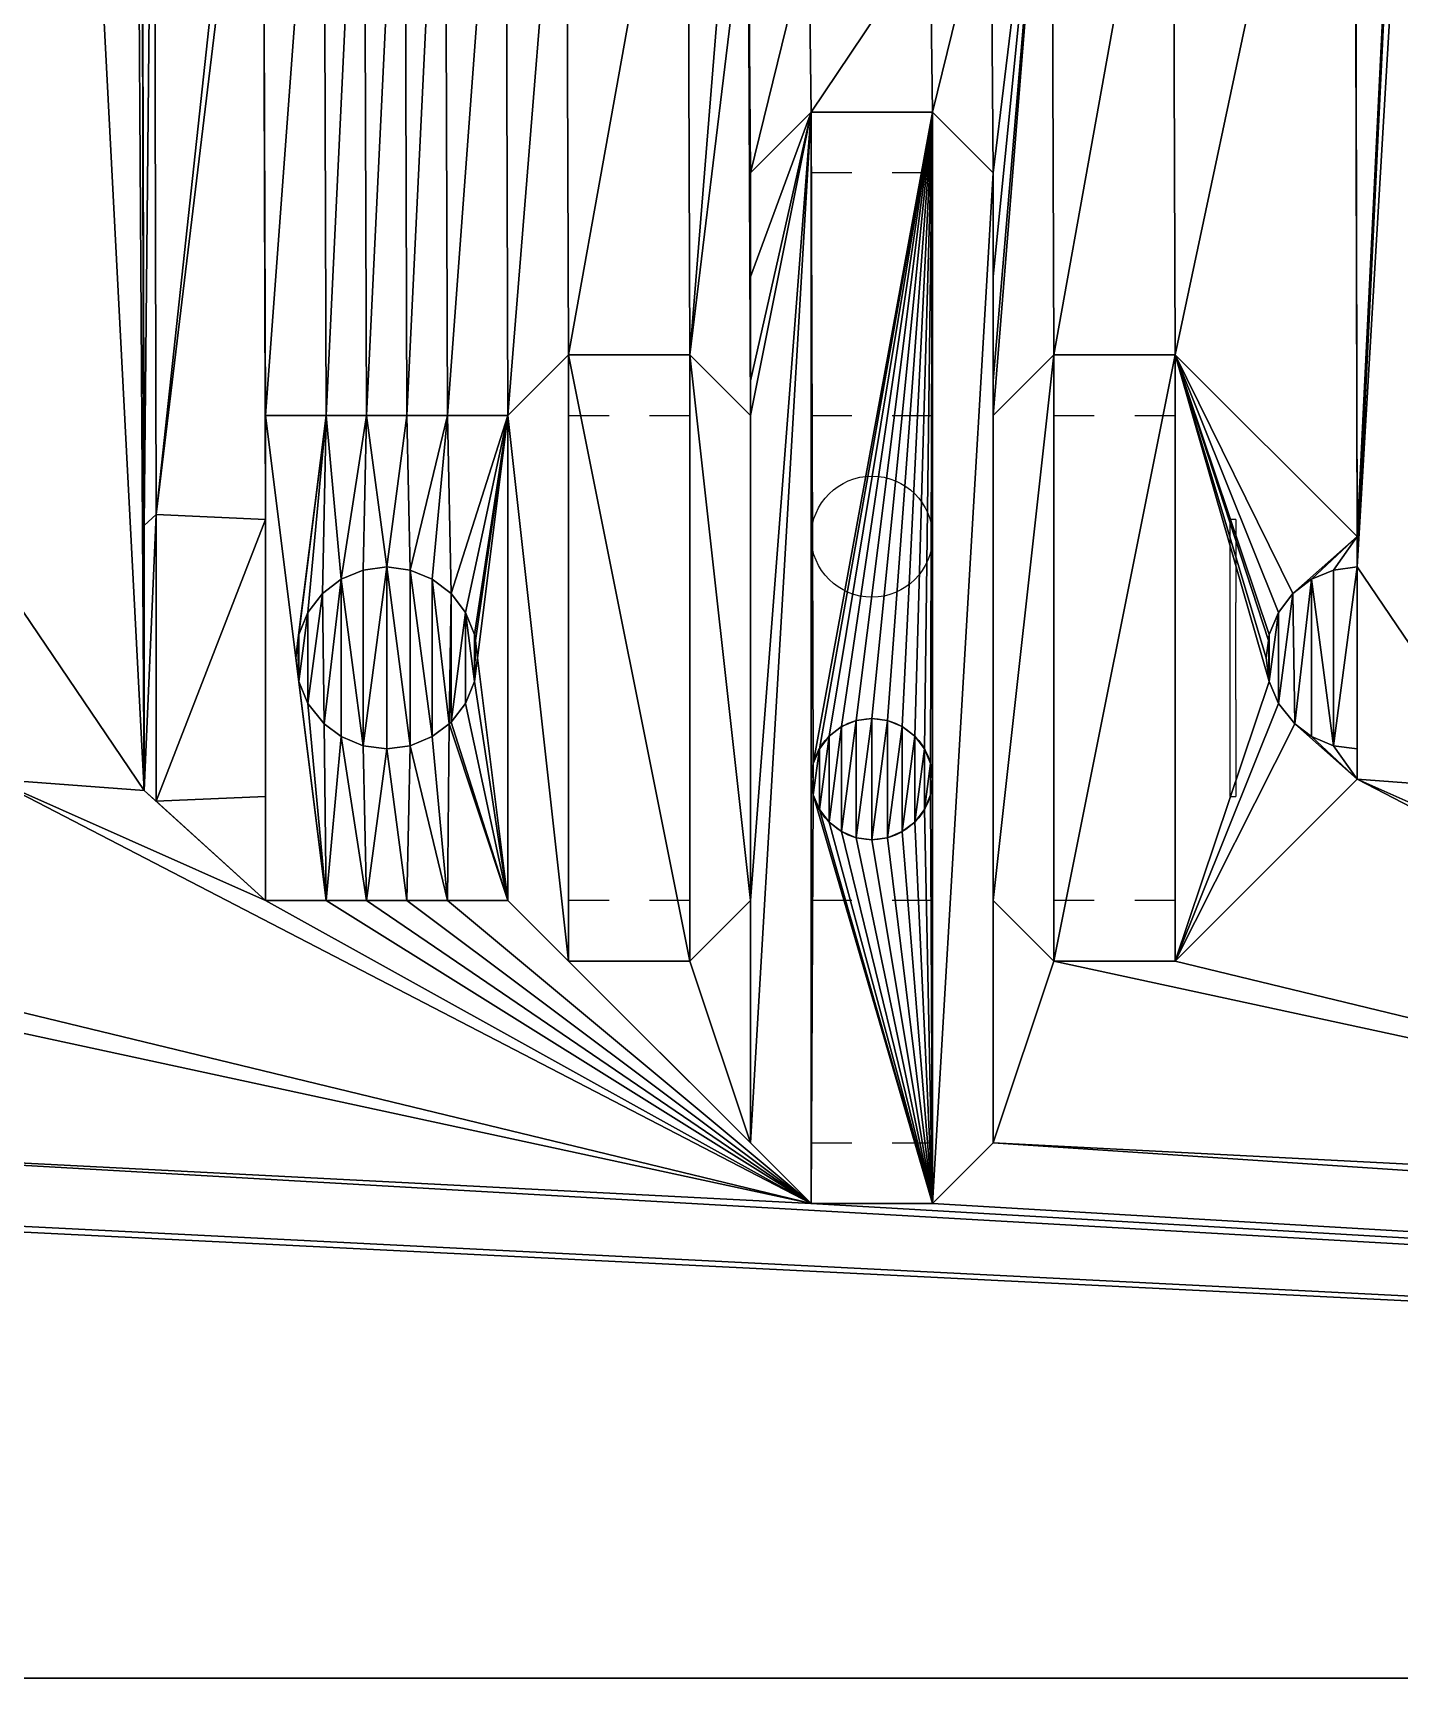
# Model space of a CAD drawing. Extents: x -341 to 0, y -148 to 0.
# Drawn here: x -296 to -250.9, y -147.6 to -93.4 of the extents above; entities that cross this region are included whole.
import ezdxf

# ---------------------------------------------------------------- set-up
doc = ezdxf.new("R2010")
doc.units = 0
doc.header["$LTSCALE"] = 25.4
doc.layers.get('0').update_dxf_attribs({"color": 13, "linetype": 'CONTINUOUS'})

msp = doc.modelspace()

# ---------------------------------------------------------------- linework, layer by layer
at = {"color": 0}
for p, q in [((-272.288, -97.971), (-270.288, -95.971)), ((-272.288, -97.971), (-270.288, -95.971)), ((-266.288, -95.971), (-270.288, -95.971)), ((-266.288, -95.971), (-270.288, -95.971)), ((-264.288, -97.971), (-266.288, -95.971)), ((-264.288, -97.971), (-266.288, -95.971)), ((-272.288, -97.971), (-272.288, -101.4)), ((-272.288, -97.971), (-272.288, -101.4)), ((-268.955, -97.971), (-270.288, -97.971)), ((-266.288, -97.971), (-267.621, -97.971)), ((-264.288, -101.4), (-264.288, -97.971)), ((-264.288, -101.4), (-264.288, -97.971)), ((-272.288, -101.4), (-272.288, -104.828)), ((-272.288, -101.4), (-272.288, -104.828)), ((-264.288, -104.828), (-264.288, -101.4)), ((-264.288, -104.828), (-264.288, -101.4)), ((-280.288, -105.971), (-278.288, -103.971)), ((-280.288, -105.971), (-278.288, -103.971)), ((-274.288, -103.971), (-278.288, -103.971)), ((-274.288, -103.971), (-278.288, -103.971)), ((-272.288, -105.971), (-274.288, -103.971)), ((-272.288, -105.971), (-274.288, -103.971)), ((-262.288, -103.971), (-264.288, -105.971)), ((-262.288, -103.971), (-264.288, -105.971)), ((-262.288, -103.971), (-258.288, -103.971)), ((-262.288, -103.971), (-258.288, -103.971)), ((-258.288, -103.971), (-252.288, -109.971)), ((-258.288, -103.971), (-252.288, -109.971)), ((-272.288, -104.828), (-272.288, -105.971)), ((-272.288, -104.828), (-272.288, -105.971)), ((-264.288, -105.971), (-264.288, -104.828)), ((-264.288, -105.971), (-264.288, -104.828)), ((-288.288, -105.971), (-286.288, -105.971)), ((-288.288, -105.971), (-288.288, -109.4)), ((-288.288, -105.971), (-288.288, -109.4)), ((-288.288, -105.971), (-286.288, -105.971)), ((-286.288, -105.971), (-284.955, -105.971)), ((-286.288, -105.971), (-284.955, -105.971)), ((-284.955, -105.971), (-283.621, -105.971)), ((-284.955, -105.971), (-283.621, -105.971)), ((-283.621, -105.971), (-282.288, -105.971)), ((-283.621, -105.971), (-282.288, -105.971)), ((-282.288, -105.971), (-280.288, -105.971)), ((-282.288, -105.971), (-280.288, -105.971)), ((-278.288, -105.971), (-276.955, -105.971)), ((-275.621, -105.971), (-274.288, -105.971)), ((-270.288, -105.971), (-268.955, -105.971)), ((-267.621, -105.971), (-266.288, -105.971)), ((-262.288, -105.971), (-260.955, -105.971)), ((-259.621, -105.971), (-258.288, -105.971)), ((-291.888, -109.24), (-292.288, -109.6)), ((-291.888, -109.24), (-292.288, -109.6)), ((-292.288, -109.6), (-292.288, -118.343)), ((-292.288, -109.6), (-292.288, -118.343)), ((-291.888, -109.24), (-288.288, -109.4)), ((-291.888, -109.24), (-288.288, -109.4)), ((-280.288, -109.4), (-280.288, -112.143)), ((-272.288, -109.4), (-272.288, -111.685)), ((-264.288, -109.4), (-264.288, -111.685)), ((-256.488, -109.4), (-256.488, -118.543)), ((-256.288, -109.4), (-256.488, -109.4)), ((-256.288, -109.4), (-256.288, -112.143)), ((-252.288, -110.971), (-252.288, -109.971)), ((-252.288, -110.971), (-252.288, -109.971)), ((-285.064, -111.073), (-285.788, -111.373)), ((-285.064, -111.073), (-285.788, -111.373)), ((-284.288, -110.971), (-285.064, -111.073)), ((-284.288, -110.971), (-285.064, -111.073)), ((-283.511, -111.073), (-284.288, -110.971)), ((-283.511, -111.073), (-284.288, -110.971)), ((-282.788, -111.373), (-283.511, -111.073)), ((-282.788, -111.373), (-283.511, -111.073)), ((-253.064, -111.073), (-253.788, -111.373)), ((-253.064, -111.073), (-253.788, -111.373)), ((-252.288, -110.971), (-253.064, -111.073)), ((-252.288, -110.971), (-253.064, -111.073)), ((-285.788, -111.373), (-286.409, -111.85)), ((-285.788, -111.373), (-286.409, -111.85)), ((-282.167, -111.85), (-282.788, -111.373)), ((-282.167, -111.85), (-282.788, -111.373)), ((-272.288, -111.685), (-272.288, -112.143)), ((-264.288, -111.685), (-264.288, -112.143)), ((-253.788, -111.373), (-254.409, -111.85)), ((-253.788, -111.373), (-254.409, -111.85)), ((-288.288, -115.114), (-288.288, -112.143)), ((-286.409, -111.85), (-286.886, -112.471)), ((-286.409, -111.85), (-286.886, -112.471)), ((-281.69, -112.471), (-282.167, -111.85)), ((-281.69, -112.471), (-282.167, -111.85)), ((-256.288, -115.343), (-256.288, -112.143)), ((-254.409, -111.85), (-254.886, -112.471)), ((-254.409, -111.85), (-254.886, -112.471)), ((-286.886, -112.471), (-287.186, -113.195)), ((-286.886, -112.471), (-287.186, -113.195)), ((-281.39, -113.195), (-281.69, -112.471)), ((-281.39, -113.195), (-281.69, -112.471)), ((-254.886, -112.471), (-255.186, -113.195)), ((-254.886, -112.471), (-255.186, -113.195)), ((-287.288, -113.971), (-287.213, -113.4)), ((-287.288, -113.971), (-287.213, -113.4)), ((-287.213, -113.4), (-287.186, -113.195)), ((-287.213, -113.4), (-287.186, -113.195)), ((-281.363, -113.4), (-281.39, -113.195)), ((-281.363, -113.4), (-281.39, -113.195)), ((-281.288, -113.971), (-281.363, -113.4)), ((-281.288, -113.971), (-281.363, -113.4)), ((-255.288, -113.971), (-255.213, -113.4)), ((-255.288, -113.971), (-255.213, -113.4)), ((-255.213, -113.4), (-255.186, -113.195)), ((-255.213, -113.4), (-255.186, -113.195)), ((-287.288, -113.971), (-287.186, -114.748)), ((-287.288, -113.971), (-287.186, -114.748)), ((-281.39, -114.748), (-281.288, -113.971)), ((-281.39, -114.748), (-281.288, -113.971)), ((-255.288, -113.971), (-255.186, -114.748)), ((-255.288, -113.971), (-255.186, -114.748)), ((-287.186, -114.748), (-286.886, -115.471)), ((-287.186, -114.748), (-286.886, -115.471)), ((-281.39, -114.748), (-281.69, -115.471)), ((-281.39, -114.748), (-281.69, -115.471)), ((-255.186, -114.748), (-254.886, -115.471)), ((-255.186, -114.748), (-254.886, -115.471)), ((-288.288, -115.343), (-288.288, -115.114)), ((-286.886, -115.471), (-286.344, -116.143)), ((-286.886, -115.471), (-286.344, -116.143)), ((-282.167, -116.092), (-281.69, -115.471)), ((-282.167, -116.092), (-281.69, -115.471)), ((-280.288, -118.543), (-280.288, -115.343)), ((-272.288, -115.343), (-272.288, -118.543)), ((-264.288, -115.343), (-264.288, -118.543)), ((-256.288, -115.343), (-256.288, -118.543)), ((-254.886, -115.471), (-254.344, -116.143)), ((-254.886, -115.471), (-254.344, -116.143)), ((-286.344, -116.143), (-285.788, -116.569)), ((-286.344, -116.143), (-285.788, -116.569)), ((-282.788, -116.569), (-282.232, -116.143)), ((-282.788, -116.569), (-282.232, -116.143)), ((-282.232, -116.143), (-282.167, -116.092)), ((-282.232, -116.143), (-282.167, -116.092)), ((-254.344, -116.143), (-253.788, -116.569)), ((-254.344, -116.143), (-253.788, -116.569)), ((-285.788, -116.569), (-285.064, -116.869)), ((-285.788, -116.569), (-285.064, -116.869)), ((-283.511, -116.869), (-282.788, -116.569)), ((-283.511, -116.869), (-282.788, -116.569)), ((-253.788, -116.569), (-253.064, -116.869)), ((-253.788, -116.569), (-253.064, -116.869)), ((-285.064, -116.869), (-284.288, -116.971)), ((-285.064, -116.869), (-284.288, -116.971)), ((-284.288, -116.971), (-283.511, -116.869)), ((-284.288, -116.971), (-283.511, -116.869)), ((-253.064, -116.869), (-252.288, -116.971)), ((-253.064, -116.869), (-252.288, -116.971)), ((-252.288, -117.971), (-252.288, -116.971)), ((-252.288, -117.971), (-252.288, -116.971)), ((-252.288, -117.971), (-258.288, -123.971)), ((-252.288, -117.971), (-258.288, -123.971)), ((-291.888, -118.703), (-292.288, -118.343)), ((-291.888, -118.703), (-292.288, -118.343)), ((-288.288, -118.543), (-291.888, -118.703)), ((-288.288, -118.543), (-291.888, -118.703)), ((-288.288, -121.971), (-288.288, -118.543)), ((-288.288, -121.971), (-288.288, -118.543)), ((-256.488, -118.543), (-256.288, -118.543)), ((-288.288, -121.971), (-286.288, -121.971)), ((-288.288, -121.971), (-286.288, -121.971)), ((-286.288, -121.971), (-284.955, -121.971)), ((-286.288, -121.971), (-284.955, -121.971)), ((-284.955, -121.971), (-283.621, -121.971)), ((-284.955, -121.971), (-283.621, -121.971)), ((-283.621, -121.971), (-282.288, -121.971)), ((-283.621, -121.971), (-282.288, -121.971)), ((-282.288, -121.971), (-280.288, -121.971)), ((-282.288, -121.971), (-280.288, -121.971)), ((-280.288, -121.971), (-278.288, -123.971)), ((-280.288, -121.971), (-278.288, -123.971)), ((-276.955, -121.971), (-278.288, -121.971)), ((-274.288, -121.971), (-275.621, -121.971)), ((-272.288, -121.971), (-274.288, -123.971)), ((-272.288, -121.971), (-274.288, -123.971)), ((-272.288, -121.971), (-272.288, -129.971)), ((-272.288, -121.971), (-272.288, -129.971)), ((-268.955, -121.971), (-270.288, -121.971)), ((-266.288, -121.971), (-267.621, -121.971)), ((-264.288, -129.971), (-264.288, -121.971)), ((-264.288, -121.971), (-262.288, -123.971)), ((-264.288, -121.971), (-262.288, -123.971)), ((-264.288, -129.971), (-264.288, -121.971)), ((-260.955, -121.971), (-262.288, -121.971)), ((-258.288, -121.971), (-259.621, -121.971)), ((-274.288, -123.971), (-278.288, -123.971)), ((-274.288, -123.971), (-278.288, -123.971)), ((-262.288, -123.971), (-258.288, -123.971)), ((-262.288, -123.971), (-258.288, -123.971)), ((-272.288, -129.971), (-270.288, -131.971)), ((-272.288, -129.971), (-270.288, -131.971)), ((-270.288, -129.971), (-268.955, -129.971)), ((-267.621, -129.971), (-266.288, -129.971)), ((-264.288, -129.971), (-266.288, -131.971)), ((-264.288, -129.971), (-266.288, -131.971)), ((-270.288, -131.971), (-266.288, -131.971)), ((-270.288, -131.971), (-266.288, -131.971)), ((-341, -147.628), (0, -147.628))]:
    msp.add_line(p, q, dxfattribs=at)
for centre in [(-268.288, -109.971), (-268.288, -117.971), (-268.288, -117.971)]:
    msp.add_circle(centre, 2, dxfattribs=at)

# ---------------------------------------------------------------- meshes
mesh = msp.add_polyface(dxfattribs=at)
corners = [(-336.936, -69.144), (-336.661, -34.677), (-333.336, -69.304), (-336.261, -35.037), (-333.336, -65.875), (-332.661, -38.306), (-331.336, -65.875), (-330.661, -38.306), (-330.003, -65.875), (-329.328, -38.306), (-328.67, -65.875), (-327.994, -38.306), (-327.336, -65.875), (-326.661, -38.306), (-325.336, -65.875), (-324.661, -38.306), (-323.336, -63.875), (-322.661, -40.306), (-319.336, -63.875), (-318.661, -40.306), (-317.336, -65.875), (-317.336, -57.875), (-317.336, -61.304), (-317.336, -64.733), (-308.661, -46.306), (-306.661, -40.306), (-307.336, -63.875), (-303.336, -63.875), (-302.661, -40.306), (-297.336, -69.875), (-296.661, -34.306), (-297.336, -70.875), (-297.288, -109.971), (-292.371, -67.75), (-288.817, -35.485), (-291.971, -67.39), (-288.817, -38.914), (-288.371, -67.55), (-288.371, -64.121), (-286.817, -38.914), (-286.371, -64.121), (-285.483, -38.914), (-285.038, -64.121), (-284.15, -38.914), (-283.704, -64.121), (-282.817, -38.914), (-282.371, -64.121), (-280.817, -38.914), (-280.371, -64.121), (-278.817, -40.914), (-278.371, -62.121), (-274.817, -40.914), (-274.371, -62.121), (-272.817, -38.914), (-272.817, -46.914), (-272.371, -64.121), (-272.371, -56.121), (-316.661, -38.306), (-316.661, -46.306), (-315.336, -55.875), (-314.661, -48.306), (-311.336, -55.875), (-310.661, -48.306), (-309.336, -57.875), (-309.336, -61.304), (-309.336, -64.733), (-309.336, -65.875), (-337.336, -69.504), (-336.661, -17.934), (-337.288, -118.343), (-341, 0), (-337.336, -78.247), (-292.288, -118.343), (-292.817, -35.285), (-292.371, -76.493), (-292.417, -35.645)]
mesh.append_faces([[corners[k] for k in face] for face in [(20, 22, 23)]], dxfattribs={"vtx0": -1, "color": 0})
mesh.append_faces([[corners[k] for k in face] for face in [(0, 1, 2), (2, 3, 4), (4, 5, 6), (6, 7, 8), (8, 9, 10), (10, 11, 12), (12, 13, 14), (14, 15, 16), (16, 17, 18), (18, 19, 20), (26, 25, 27), (27, 28, 29), (29, 30, 31), (33, 34, 35), (35, 36, 37), (37, 36, 38), (38, 39, 40), (40, 41, 42), (42, 43, 44), (44, 45, 46), (46, 47, 48), (48, 49, 50), (50, 51, 52), (52, 54, 55), (21, 58, 59), (59, 60, 61), (61, 62, 63), (63, 24, 64), (64, 24, 65), (65, 24, 66), (66, 24, 26), (67, 68, 0), (71, 70, 67), (74, 75, 33)]], dxfattribs={"vtx0": -1, "vtx1": -1, "color": 0})
mesh.append_faces([[corners[k] for k in face] for face in [(20, 19, 21), (24, 25, 26), (31, 30, 32), (55, 54, 56), (69, 70, 71), (72, 30, 73)]], dxfattribs={"vtx0": -1, "vtx1": -1, "vtx2": -1, "color": 0})
mesh.append_faces([[corners[k] for k in face] for face in [(6, 5, 7), (8, 7, 9), (10, 9, 11), (12, 11, 13), (14, 13, 15), (16, 15, 17), (18, 17, 19), (20, 21, 22), (27, 25, 28), (29, 28, 30), (38, 36, 39), (48, 47, 49), (50, 49, 51), (52, 53, 54), (21, 57, 58), (59, 58, 60), (61, 60, 62), (63, 62, 24), (74, 73, 75)]], dxfattribs={"vtx0": -1, "vtx2": -1, "color": 0})
mesh = msp.add_polyface(dxfattribs=at)
corners = [(-254.969, -73.621), (-254.492, -70), (-254.427, -74.293), (-253.871, -69.523), (-253.871, -74.719), (-253.147, -75.019), (-252.371, -69.121), (-252.371, -75.121), (-252.371, -76.121), (-217.371, -82.121), (-219.371, -88.121), (-219.371, -80.121), (-219.288, -97.971), (-219.288, -101.4), (-219.288, -104.828), (-217.288, -103.971), (-213.371, -82.121), (-213.288, -103.971), (-207.371, -76.121), (-207.288, -109.971), (-225.371, -90.121), (-227.288, -97.971), (-227.371, -88.121), (-225.288, -95.971), (-221.371, -90.121), (-221.288, -95.971), (-246.971, -76.853), (-247.288, -109.6), (-247.371, -76.493), (-246.888, -109.24), (-243.371, -76.693), (-243.371, -80.121), (-243.288, -105.971), (-241.371, -80.121), (-241.288, -105.971), (-240.038, -80.121), (-239.955, -105.971), (-238.704, -80.121), (-238.621, -105.971), (-237.371, -80.121), (-237.288, -105.971), (-235.371, -80.121), (-235.288, -105.971), (-233.371, -82.121), (-233.288, -103.971), (-229.371, -82.121), (-229.288, -103.971), (-227.371, -80.121), (-227.288, -105.971), (-262.371, -82.121), (-264.371, -88.121), (-264.371, -80.121), (-264.288, -97.971), (-264.288, -101.4), (-264.288, -104.828), (-264.288, -105.971), (-262.288, -103.971), (-258.371, -82.121), (-258.288, -103.971), (-252.288, -109.971), (-270.371, -90.121), (-272.288, -97.971), (-272.371, -88.121), (-270.288, -95.971), (-266.371, -90.121), (-266.288, -95.971), (-278.288, -103.971), (-278.371, -82.121), (-274.371, -82.121), (-274.288, -103.971), (-272.371, -80.121), (-272.288, -105.971), (-247.817, -18.542), (-252.288, -110.971), (-247.288, -118.343), (-247.817, -35.285)]
mesh.append_faces([[corners[k] for k in face] for face in [(9, 10, 11), (49, 50, 51)]], dxfattribs={"vtx0": -1, "color": 0})
mesh.append_faces([[corners[k] for k in face] for face in [(0, 1, 2), (2, 3, 4), (4, 3, 5), (5, 6, 7), (7, 6, 8), (12, 9, 13), (13, 9, 14), (15, 16, 17), (17, 18, 19), (20, 21, 22), (21, 20, 23), (23, 24, 25), (25, 10, 12), (26, 27, 28), (38, 39, 40), (40, 41, 42), (42, 43, 44), (44, 45, 46), (52, 49, 53), (53, 49, 54), (55, 49, 56), (56, 57, 58), (58, 8, 59), (60, 61, 62), (61, 60, 63), (63, 64, 65), (65, 50, 52), (66, 68, 69), (59, 72, 73)]], dxfattribs={"vtx0": -1, "vtx1": -1, "color": 0})
mesh.append_faces([[corners[k] for k in face] for face in [(10, 9, 12), (48, 22, 21), (50, 49, 52), (59, 8, 6), (71, 62, 61), (74, 73, 75), (74, 75, 28)]], dxfattribs={"vtx0": -1, "vtx1": -1, "vtx2": -1, "color": 0})
mesh.append_faces([[corners[k] for k in face] for face in [(15, 9, 16), (17, 16, 18), (23, 20, 24), (25, 24, 10), (29, 26, 30), (29, 30, 31), (32, 31, 33), (34, 33, 35), (36, 35, 37), (38, 37, 39), (40, 39, 41), (42, 41, 43), (44, 43, 45), (46, 45, 47), (46, 47, 22), (56, 49, 57), (58, 57, 8), (63, 60, 64), (65, 64, 50), (66, 67, 68), (69, 68, 70), (69, 70, 62)]], dxfattribs={"vtx0": -1, "vtx2": -1, "color": 0})
mesh = msp.add_polyface(dxfattribs=at)
corners = [(-255.296, -71.55), (-255.269, -72.898), (-255.371, -72.121), (-255.269, -71.345), (-254.969, -70.621), (-254.969, -73.621), (-254.492, -70), (-254.427, -74.293), (-253.871, -69.523), (-253.147, -75.019), (-253.147, -69.223), (-252.371, -69.121), (-210.296, -71.55), (-210.269, -72.898), (-210.371, -72.121), (-210.269, -71.345), (-209.969, -70.621), (-209.969, -73.621), (-209.492, -70), (-209.427, -74.293), (-208.871, -69.523), (-219.371, -56.121), (-217.817, -40.914), (-219.371, -59.55), (-219.371, -62.978), (-219.371, -64.121), (-217.371, -62.121), (-213.817, -40.914), (-213.371, -62.121), (-207.817, -34.914), (-207.371, -68.121), (-225.817, -48.914), (-227.371, -56.121), (-227.817, -46.914), (-225.371, -54.121), (-221.817, -48.914), (-221.371, -54.121), (-219.817, -46.914), (-247.371, -67.75), (-243.817, -35.485), (-246.971, -67.39), (-243.817, -38.914), (-243.371, -67.55), (-243.371, -64.121), (-241.817, -38.914), (-241.371, -64.121), (-240.483, -38.914), (-240.038, -64.121), (-239.15, -38.914), (-238.704, -64.121), (-237.817, -38.914), (-237.371, -64.121), (-235.817, -38.914), (-235.371, -64.121), (-233.817, -40.914), (-233.371, -62.121), (-229.817, -40.914), (-229.371, -62.121), (-227.817, -38.914), (-227.371, -64.121), (-227.371, -59.55), (-227.371, -62.978), (-264.371, -56.121), (-262.817, -40.914), (-264.371, -59.55), (-264.371, -62.978), (-264.371, -64.121), (-262.371, -62.121), (-258.817, -40.914), (-258.371, -62.121), (-252.817, -34.914), (-252.371, -68.121), (-270.817, -48.914), (-272.371, -56.121), (-272.817, -46.914), (-270.371, -54.121), (-266.817, -48.914), (-266.371, -54.121), (-264.817, -46.914), (-272.371, -64.121), (-272.371, -59.55), (-272.371, -62.978), (-247.817, -18.542), (-252.288, -109.971), (-247.817, -35.285), (-252.288, -110.971), (-247.371, -76.493), (-247.417, -35.645)]
mesh.append_faces([[corners[k] for k in face] for face in [(0, 1, 2), (12, 13, 14), (59, 60, 61), (79, 80, 81)]], dxfattribs={"vtx0": -1, "color": 0})
mesh.append_faces([[corners[k] for k in face] for face in [(1, 4, 5), (13, 16, 17), (17, 18, 19), (21, 22, 23), (23, 22, 24), (24, 22, 25), (25, 22, 26), (26, 27, 28), (28, 29, 30), (31, 32, 33), (32, 31, 34), (34, 35, 36), (36, 37, 21), (38, 39, 40), (40, 41, 42), (42, 41, 43), (43, 44, 45), (45, 46, 47), (47, 48, 49), (49, 50, 51), (51, 52, 53), (53, 54, 55), (55, 56, 57), (57, 33, 59), (62, 63, 64), (64, 63, 65), (65, 63, 66), (66, 63, 67), (67, 68, 69), (69, 70, 71), (72, 73, 74), (73, 72, 75), (75, 76, 77), (77, 78, 62), (71, 82, 11), (84, 85, 82), (86, 87, 38)]], dxfattribs={"vtx0": -1, "vtx1": -1, "color": 0})
mesh.append_faces([[corners[k] for k in face] for face in [(59, 33, 32), (11, 82, 83)]], dxfattribs={"vtx0": -1, "vtx1": -1, "vtx2": -1, "color": 0})
mesh.append_faces([[corners[k] for k in face] for face in [(1, 0, 3), (1, 3, 4), (5, 4, 6), (7, 6, 8), (9, 8, 10), (9, 10, 11), (13, 12, 15), (13, 15, 16), (17, 16, 18), (19, 18, 20), (34, 31, 35), (36, 35, 37), (57, 58, 33), (59, 32, 60), (75, 72, 76), (77, 76, 78), (79, 73, 80)]], dxfattribs={"vtx0": -1, "vtx2": -1, "color": 0})
mesh = msp.add_polyface(dxfattribs=at)
corners = [(-300.234, -74.652), (-300.234, -73.099), (-299.935, -72.375), (-299.935, -75.375), (-299.458, -71.754), (-299.392, -76.047), (-298.836, -71.277), (-298.836, -76.473), (-298.113, -76.773), (-298.113, -70.978), (-297.336, -70.875), (-297.336, -76.875), (-297.336, -77.875), (-300.186, -114.748), (-300.213, -113.4), (-300.186, -113.195), (-299.886, -112.471), (-299.886, -115.471), (-299.409, -111.85), (-299.344, -116.143), (-298.788, -111.373), (-298.788, -116.569), (-298.064, -116.869), (-298.064, -111.073), (-297.288, -110.971), (-297.288, -116.971), (-297.288, -117.971), (-297.288, -109.971), (-296.661, -34.306), (-291.971, -76.853), (-292.288, -109.6), (-292.371, -76.493), (-291.888, -109.24), (-288.371, -76.693), (-288.371, -80.121), (-288.288, -109.4), (-288.288, -105.971), (-286.371, -80.121), (-286.288, -105.971), (-285.038, -80.121), (-284.955, -105.971), (-283.704, -80.121), (-283.621, -105.971), (-282.371, -80.121), (-282.288, -105.971), (-280.371, -80.121), (-280.288, -105.971), (-278.371, -82.121), (-278.288, -103.971), (-303.288, -103.971), (-270.288, -131.971), (-309.288, -129.971), (-307.288, -123.971), (-303.288, -123.971), (-288.288, -121.971), (-292.288, -118.343), (-292.817, -35.285), (-291.888, -118.703), (-288.288, -118.543), (-286.288, -121.971), (-284.955, -121.971), (-283.621, -121.971), (-282.288, -121.971), (-280.288, -121.971)]
mesh.append_faces([[corners[k] for k in face] for face in [(54, 57, 58)]], dxfattribs={"vtx0": -1, "color": 0})
mesh.append_faces([[corners[k] for k in face] for face in [(0, 2, 3), (3, 4, 5), (5, 6, 7), (7, 6, 8), (8, 10, 11), (11, 10, 12), (13, 16, 17), (17, 18, 19), (19, 20, 21), (21, 20, 22), (22, 24, 25), (25, 24, 26), (27, 28, 24), (29, 30, 31), (30, 29, 32), (32, 34, 35), (35, 34, 36), (36, 37, 38), (38, 39, 40), (40, 41, 42), (42, 43, 44), (44, 45, 46), (46, 47, 48), (49, 12, 27), (55, 31, 30)]], dxfattribs={"vtx0": -1, "vtx1": -1, "color": 0})
mesh.append_faces([[corners[k] for k in face] for face in [(27, 12, 10), (50, 51, 52), (50, 26, 54), (54, 26, 55), (55, 26, 24), (55, 24, 28), (55, 56, 31)]], dxfattribs={"vtx0": -1, "vtx1": -1, "vtx2": -1, "color": 0})
mesh.append_faces([[corners[k] for k in face] for face in [(0, 1, 2), (3, 2, 4), (5, 4, 6), (8, 6, 9), (8, 9, 10), (13, 14, 15), (13, 15, 16), (17, 16, 18), (19, 18, 20), (22, 20, 23), (22, 23, 24), (32, 29, 33), (32, 33, 34), (36, 34, 37), (38, 37, 39), (40, 39, 41), (42, 41, 43), (44, 43, 45), (46, 45, 47), (50, 52, 53), (50, 53, 26), (54, 55, 57), (50, 54, 59), (50, 59, 60), (50, 60, 61), (50, 61, 62), (50, 62, 63)]], dxfattribs={"vtx0": -1, "vtx2": -1, "color": 0})
mesh = msp.add_polyface(dxfattribs=at)
corners = [(-262.288, -123.971), (-264.288, -129.971), (-264.288, -121.971), (-255.213, -113.4), (-255.186, -114.748), (-255.288, -113.971), (-255.186, -113.195), (-254.886, -112.471), (-254.886, -115.471), (-254.409, -111.85), (-254.344, -116.143), (-253.788, -111.373), (-253.788, -116.569), (-253.064, -116.869), (-253.064, -111.073), (-252.288, -110.971), (-252.288, -116.971), (-252.288, -117.971), (-217.288, -123.971), (-219.288, -129.971), (-219.288, -121.971), (-210.213, -113.4), (-210.186, -114.748), (-210.288, -113.971), (-210.186, -113.195), (-209.886, -112.471), (-209.886, -115.471), (-209.409, -111.85), (-209.344, -116.143), (-208.788, -111.373), (-219.288, -104.828), (-217.371, -82.121), (-219.288, -105.971), (-217.288, -103.971), (-247.288, -109.6), (-246.971, -76.853), (-246.888, -109.24), (-243.371, -80.121), (-243.288, -109.4), (-243.288, -105.971), (-241.371, -80.121), (-241.288, -105.971), (-240.038, -80.121), (-239.955, -105.971), (-238.704, -80.121), (-238.621, -105.971), (-229.288, -103.971), (-227.371, -88.121), (-227.288, -105.971), (-227.288, -97.971), (-227.288, -101.4), (-227.288, -104.828), (-264.288, -104.828), (-262.371, -82.121), (-264.288, -105.971), (-274.288, -103.971), (-272.371, -88.121), (-272.288, -105.971), (-272.288, -97.971), (-272.288, -101.4), (-272.288, -104.828), (-341, -147.628), (-315.288, -131.971), (0, -147.628), (-270.288, -131.971), (-280.288, -121.971), (-278.288, -123.971), (-272.288, -129.971), (-274.288, -123.971), (-272.288, -121.971), (-225.288, -131.971), (-258.288, -123.971), (-243.288, -121.971), (-247.288, -118.343), (-247.371, -76.493), (-246.888, -118.703), (-243.288, -118.543), (-241.288, -121.971), (-239.955, -121.971), (-238.621, -121.971), (-237.288, -121.971), (-235.288, -121.971), (-233.288, -123.971), (-227.288, -129.971), (-229.288, -123.971), (-227.288, -121.971)]
mesh.append_faces([[corners[k] for k in face] for face in [(0, 1, 2), (3, 4, 5), (18, 19, 20), (21, 22, 23), (48, 50, 51), (57, 59, 60), (67, 68, 69), (72, 75, 76), (83, 84, 85)]], dxfattribs={"vtx0": -1, "color": 0})
mesh.append_faces([[corners[k] for k in face] for face in [(4, 7, 8), (8, 9, 10), (10, 11, 12), (12, 11, 13), (13, 15, 16), (16, 15, 17), (22, 25, 26), (26, 27, 28), (30, 31, 32), (32, 31, 33), (34, 35, 36), (36, 37, 38), (38, 37, 39), (39, 40, 41), (41, 42, 43), (43, 44, 45), (46, 47, 48), (52, 53, 54), (55, 56, 57), (61, 62, 63), (64, 66, 67), (73, 74, 34), (70, 82, 83)]], dxfattribs={"vtx0": -1, "vtx1": -1, "color": 0})
mesh.append_faces([[corners[k] for k in face] for face in [(70, 1, 0), (70, 17, 72), (72, 17, 73), (73, 17, 15)]], dxfattribs={"vtx0": -1, "vtx1": -1, "vtx2": -1, "color": 0})
mesh.append_faces([[corners[k] for k in face] for face in [(4, 3, 6), (4, 6, 7), (8, 7, 9), (10, 9, 11), (13, 11, 14), (13, 14, 15), (22, 21, 24), (22, 24, 25), (26, 25, 27), (28, 27, 29), (48, 49, 50), (57, 58, 59), (64, 65, 66), (67, 66, 68), (70, 0, 71), (70, 71, 17), (72, 73, 75), (70, 72, 77), (70, 77, 78), (70, 78, 79), (70, 79, 80), (70, 80, 81), (70, 81, 82), (83, 82, 84)]], dxfattribs={"vtx0": -1, "vtx2": -1, "color": 0})
mesh = msp.add_polyface(dxfattribs=at)
corners = [(-209.344, -116.143), (-208.788, -111.373), (-208.788, -116.569), (-208.064, -116.869), (-208.064, -111.073), (-207.288, -110.971), (-207.288, -116.971), (-207.288, -117.971), (-199.288, -109.6), (-198.971, -76.853), (-198.888, -109.24), (-195.371, -80.121), (-195.288, -109.4), (-195.288, -105.971), (-181.288, -103.971), (-179.371, -88.121), (-179.288, -105.971), (-179.288, -97.971), (-179.288, -101.4), (-179.288, -104.828), (-169.288, -123.971), (-171.288, -129.971), (-171.288, -121.971), (-162.213, -113.4), (-162.186, -114.748), (-162.288, -113.971), (-162.186, -113.195), (-161.886, -112.471), (-161.886, -115.471), (-161.409, -111.85), (-161.344, -116.143), (-160.788, -111.373), (-160.788, -116.569), (-160.064, -116.869), (-160.064, -111.073), (-159.288, -110.971), (-159.288, -116.971), (-159.288, -117.971), (0, -147.628), (-315.288, -131.971), (-311.288, -131.971), (-309.288, -129.971), (-270.288, -131.971), (-266.288, -131.971), (-264.288, -129.971), (-225.288, -131.971), (-221.288, -131.971), (-219.288, -129.971), (-177.288, -131.971), (-217.288, -123.971), (-213.288, -123.971), (-195.288, -121.971), (-199.288, -118.343), (-199.371, -76.493), (-198.888, -118.703), (-195.288, -118.543), (-193.288, -121.971), (-191.955, -121.971), (-190.621, -121.971), (-189.288, -121.971), (-187.288, -121.971), (-185.288, -123.971), (-179.288, -129.971), (-181.288, -123.971), (-179.288, -121.971), (-130.288, -131.971), (-165.288, -123.971), (-148.288, -121.971), (-152.288, -118.343), (-151.888, -118.703), (-148.288, -118.543)]
mesh.append_faces([[corners[k] for k in face] for face in [(16, 18, 19), (20, 21, 22), (23, 24, 25), (51, 54, 55), (62, 63, 64), (67, 69, 70)]], dxfattribs={"vtx0": -1, "color": 0})
mesh.append_faces([[corners[k] for k in face] for face in [(0, 1, 2), (2, 1, 3), (3, 5, 6), (6, 5, 7), (8, 9, 10), (10, 11, 12), (12, 11, 13), (14, 15, 16), (24, 27, 28), (28, 29, 30), (30, 31, 32), (32, 31, 33), (33, 35, 36), (36, 35, 37), (52, 53, 8), (48, 61, 62)]], dxfattribs={"vtx0": -1, "vtx1": -1, "color": 0})
mesh.append_faces([[corners[k] for k in face] for face in [(38, 41, 42), (38, 44, 45), (48, 47, 49), (48, 7, 51), (51, 7, 52), (52, 7, 5), (52, 5, 53), (65, 21, 20), (67, 37, 68), (68, 37, 35)]], dxfattribs={"vtx0": -1, "vtx1": -1, "vtx2": -1, "color": 0})
mesh.append_faces([[corners[k] for k in face] for face in [(3, 1, 4), (3, 4, 5), (16, 17, 18), (24, 23, 26), (24, 26, 27), (28, 27, 29), (30, 29, 31), (33, 31, 34), (33, 34, 35), (38, 39, 40), (38, 40, 41), (38, 42, 43), (38, 43, 44), (38, 45, 46), (38, 46, 47), (48, 49, 50), (48, 50, 7), (51, 52, 54), (48, 51, 56), (48, 56, 57), (48, 57, 58), (48, 58, 59), (48, 59, 60), (48, 60, 61), (62, 61, 63), (65, 20, 66), (65, 66, 37), (67, 68, 69)]], dxfattribs={"vtx0": -1, "vtx2": -1, "color": 0})
mesh = msp.add_polyface(dxfattribs=at)
corners = [(-270.288, -95.971), (-272.288, -101.4), (-272.288, -97.971), (-272.288, -104.828), (-272.288, -105.971), (-272.288, -121.971), (-272.288, -129.971), (-270.288, -131.971), (-270.288, -117.971), (-270.22, -117.454), (-266.288, -95.971), (-270.02, -116.971), (-269.702, -116.557), (-269.288, -116.239), (-268.806, -116.039), (-268.288, -115.971), (-267.77, -116.039), (-267.288, -116.239), (-266.874, -116.557), (-266.556, -116.971), (-266.356, -117.454), (-266.288, -117.971), (-258.288, -103.971), (-255.213, -113.4), (-255.288, -113.971), (-255.186, -113.195), (-254.886, -112.471), (-254.409, -111.85), (-252.288, -109.971), (-253.788, -111.373), (-253.064, -111.073), (-252.288, -110.971), (-262.288, -103.971), (-264.288, -121.971), (-264.288, -105.971), (-262.288, -123.971), (-258.288, -123.971), (-255.186, -114.748), (-254.886, -115.471), (-254.344, -116.143), (-252.288, -117.971), (-253.788, -116.569), (-253.064, -116.869), (-252.288, -116.971), (-270.22, -118.489), (-266.288, -131.971), (-270.02, -118.971), (-269.702, -119.385), (-269.288, -119.703), (-268.806, -119.903), (-268.288, -119.971), (-267.77, -119.903), (-267.288, -119.703), (-266.874, -119.385), (-266.556, -118.971), (-266.356, -118.489), (-264.288, -97.971), (-264.288, -129.971), (-264.288, -101.4), (-264.288, -104.828), (-286.288, -105.971), (-287.288, -113.971), (-288.288, -105.971), (-287.213, -113.4), (-287.186, -113.195), (-286.886, -112.471), (-286.409, -111.85), (-285.788, -111.373), (-284.955, -105.971), (-285.064, -111.073), (-284.288, -110.971), (-283.621, -105.971), (-283.511, -111.073), (-282.288, -105.971), (-282.788, -111.373), (-282.167, -111.85), (-280.288, -105.971), (-281.69, -112.471), (-281.39, -113.195), (-281.363, -113.4), (-281.288, -113.971), (-280.288, -121.971), (-278.288, -123.971), (-278.288, -103.971), (-274.288, -123.971), (-274.288, -103.971), (-291.888, -109.24), (-292.288, -118.343), (-292.288, -109.6), (-291.888, -118.703), (-288.288, -109.4), (-288.288, -118.543), (-288.288, -121.971), (-286.288, -121.971), (-287.186, -114.748), (-286.886, -115.471), (-286.344, -116.143), (-285.788, -116.569), (-284.955, -121.971), (-285.064, -116.869), (-284.288, -116.971), (-283.621, -121.971), (-283.511, -116.869), (-282.288, -121.971), (-282.788, -116.569), (-282.232, -116.143), (-282.167, -116.092), (-281.69, -115.471), (-281.39, -114.748)]
mesh.append_faces([[corners[k] for k in face] for face in [(0, 1, 2), (30, 28, 31), (40, 42, 43), (86, 87, 88)]], dxfattribs={"vtx0": -1, "color": 0})
mesh.append_faces([[corners[k] for k in face] for face in [(1, 0, 3), (3, 0, 4), (5, 0, 6), (6, 0, 7), (8, 0, 9), (9, 10, 11), (11, 10, 12), (12, 10, 13), (13, 10, 14), (14, 10, 15), (15, 10, 16), (16, 10, 17), (17, 10, 18), (18, 10, 19), (19, 10, 20), (20, 10, 21), (23, 22, 25), (25, 22, 26), (26, 22, 27), (27, 28, 29), (29, 28, 30), (32, 33, 34), (33, 32, 35), (35, 22, 36), (36, 39, 40), (37, 22, 24), (7, 44, 45), (44, 7, 8), (45, 56, 57), (57, 34, 33), (60, 61, 62), (61, 60, 63), (63, 60, 64), (64, 60, 65), (65, 60, 66), (66, 60, 67), (67, 68, 69), (69, 68, 70), (70, 71, 72), (72, 73, 74), (74, 73, 75), (75, 76, 77), (77, 76, 78), (78, 76, 79), (79, 76, 80), (81, 76, 82), (82, 83, 84), (84, 85, 5), (87, 86, 89), (89, 90, 91), (91, 62, 92), (92, 62, 93), (93, 97, 98), (98, 100, 101), (101, 102, 103), (103, 105, 81)]], dxfattribs={"vtx0": -1, "vtx1": -1, "color": 0})
mesh.append_faces([[corners[k] for k in face] for face in [(4, 0, 5), (7, 0, 8), (36, 22, 37), (45, 21, 10), (80, 76, 81), (93, 62, 61)]], dxfattribs={"vtx0": -1, "vtx1": -1, "vtx2": -1, "color": 0})
mesh.append_faces([[corners[k] for k in face] for face in [(9, 0, 10), (22, 23, 24), (27, 22, 28), (35, 32, 22), (36, 37, 38), (36, 38, 39), (40, 39, 41), (40, 41, 42), (45, 44, 46), (45, 46, 47), (45, 47, 48), (45, 48, 49), (45, 49, 50), (45, 50, 51), (45, 51, 52), (45, 52, 53), (45, 53, 54), (45, 54, 55), (45, 55, 21), (45, 10, 56), (57, 56, 58), (57, 58, 59), (57, 59, 34), (67, 60, 68), (70, 68, 71), (72, 71, 73), (75, 73, 76), (82, 76, 83), (84, 83, 85), (5, 85, 4), (89, 86, 90), (91, 90, 62), (93, 61, 94), (93, 94, 95), (93, 95, 96), (93, 96, 97), (98, 97, 99), (98, 99, 100), (101, 100, 102), (103, 102, 104), (103, 104, 105), (81, 105, 106), (81, 106, 107), (81, 107, 108), (81, 108, 80)]], dxfattribs={"vtx0": -1, "vtx2": -1, "color": 0})
mesh = msp.add_polyface(dxfattribs=at)
corners = [(-287.213, -113.4), (-287.186, -114.748), (-287.288, -113.971), (-287.186, -113.195), (-286.886, -112.471), (-286.886, -115.471), (-286.409, -111.85), (-286.344, -116.143), (-285.788, -111.373), (-285.788, -116.569), (-285.064, -116.869), (-285.064, -111.073), (-284.288, -110.971), (-284.288, -116.971), (-283.511, -116.869), (-283.511, -111.073), (-282.788, -116.569), (-282.788, -111.373), (-282.232, -116.143), (-282.167, -111.85), (-282.167, -116.092), (-281.69, -112.471), (-281.69, -115.471), (-281.39, -114.748), (-281.39, -113.195), (-281.363, -113.4), (-281.288, -113.971)]
mesh.append_faces([[corners[k] for k in face] for face in [(0, 1, 2), (23, 25, 26)]], dxfattribs={"vtx0": -1, "color": 0})
mesh.append_faces([[corners[k] for k in face] for face in [(1, 4, 5), (5, 6, 7), (7, 8, 9), (9, 8, 10), (10, 12, 13), (13, 12, 14), (14, 15, 16), (16, 17, 18), (18, 19, 20), (20, 21, 22), (22, 21, 23)]], dxfattribs={"vtx0": -1, "vtx1": -1, "color": 0})
mesh.append_faces([[corners[k] for k in face] for face in [(1, 0, 3), (1, 3, 4), (5, 4, 6), (7, 6, 8), (10, 8, 11), (10, 11, 12), (14, 12, 15), (16, 15, 17), (18, 17, 19), (20, 19, 21), (23, 21, 24), (23, 24, 25)]], dxfattribs={"vtx0": -1, "vtx2": -1, "color": 0})
mesh = msp.add_polyface(dxfattribs=at)
corners = [(-270.22, -117.454), (-270.22, -118.489), (-270.288, -117.971), (-270.02, -116.971), (-270.02, -118.971), (-269.702, -116.557), (-269.702, -119.385), (-269.288, -116.239), (-269.288, -119.703), (-268.806, -116.039), (-268.806, -119.903), (-268.288, -115.971), (-268.288, -119.971), (-267.77, -116.039), (-267.77, -119.903), (-267.288, -116.239), (-267.288, -119.703), (-266.874, -116.557), (-266.874, -119.385), (-266.556, -116.971), (-266.556, -118.971), (-266.356, -117.454), (-266.356, -118.489), (-266.288, -117.971)]
mesh.append_faces([[corners[k] for k in face] for face in [(0, 1, 2), (22, 21, 23)]], dxfattribs={"vtx0": -1, "color": 0})
mesh.append_faces([[corners[k] for k in face] for face in [(1, 3, 4), (4, 5, 6), (6, 7, 8), (8, 9, 10), (10, 11, 12), (12, 13, 14), (14, 15, 16), (16, 17, 18), (18, 19, 20), (20, 21, 22)]], dxfattribs={"vtx0": -1, "vtx1": -1, "color": 0})
mesh.append_faces([[corners[k] for k in face] for face in [(1, 0, 3), (4, 3, 5), (6, 5, 7), (8, 7, 9), (10, 9, 11), (12, 11, 13), (14, 13, 15), (16, 15, 17), (18, 17, 19), (20, 19, 21)]], dxfattribs={"vtx0": -1, "vtx2": -1, "color": 0})

doc.saveas('drawing.dxf')
